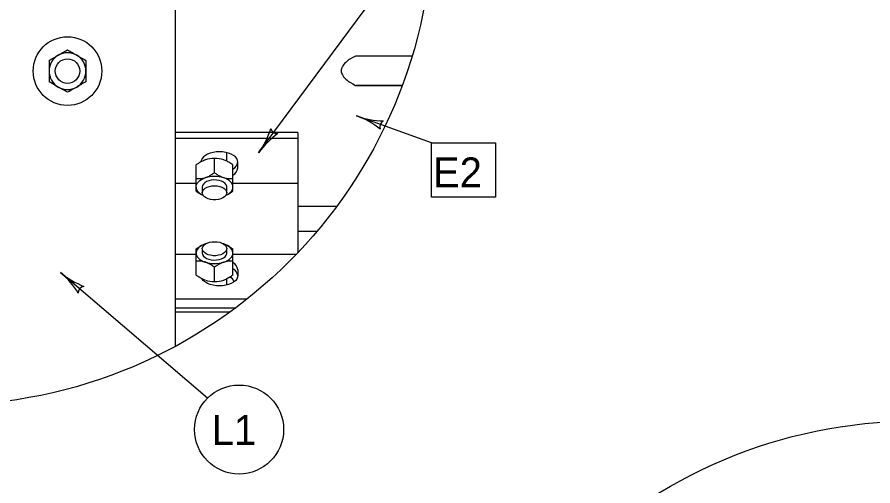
# Model space of a CAD drawing. Extents: x 503 to 668, y 594 to 694.
# Drawn here: x 602.73 to 622.78, y 623.09 to 634.07 of the extents above; entities that cross this region are included whole.
import ezdxf

# ---------------------------------------------------------------- set-up
doc = ezdxf.new("R2010")
doc.units = 0
doc.layers.add('Level 1', color=7, linetype='Continuous')
doc.layers.add('Level 2', color=7, linetype='Continuous')

msp = doc.modelspace()

# ---------------------------------------------------------------- linework, layer by layer
at = {"layer": 'Level 1'}
for centre, radius, start, end in [((611.35, 633.6), 1.958, 250.1979, 268.8666), ((611.35, 633.6), 1.958, 250.1856, 250.1979), ((610.023, 629.916), 1.958, 51.545, 70.1918), ((611.387, 631.506), 0.157, 118.9725, 201.0892), ((606.804, 632.044), 1.958, 324.11, 342.7788), ((609.976, 629.749), 1.958, 125.4571, 144.1039), ((608.827, 631.5), 0.157, 192.8846, 275.0013), ((606.804, 632.044), 1.958, 324.0978, 324.11), ((605.009, 629.588), 1.958, 229.9897, 230.0019), ((605.009, 629.588), 1.958, 230.0019, 248.6707), ((602.492, 626.589), 1.958, 31.3491, 49.9958), ((604.321, 627.61), 0.157, 98.7765, 180.8932)]:
    msp.add_arc(centre, radius, start, end, dxfattribs=at)
at = {"layer": 'Level 2'}
for p, q in [((606.438, 646.357), (606.438, 626.359)), ((608.39, 630.897), (614.695, 639.405)), ((611.986, 633.163), (610.657, 633.163)), ((603.481, 633.058), (603.481, 632.561)), ((604.343, 633.058), (604.343, 632.561)), ((610.657, 632.474), (611.754, 632.474)), ((610.657, 632.474), (610.671, 632.474)), ((611.754, 632.474), (610.671, 632.474)), ((612.442, 631.128), (610.686, 631.758)), ((609.308, 631.374), (606.438, 631.374)), ((609.308, 631.374), (609.308, 628.554)), ((609.308, 631.233), (606.438, 631.233)), ((607.357, 630.426), (607.357, 630.761)), ((607.644, 630.699), (607.644, 630.899)), ((606.926, 629.998), (606.926, 630.61)), ((607.787, 629.998), (607.787, 630.61)), ((607.902, 630.542), (607.902, 630.673)), ((606.926, 630.179), (606.438, 630.179)), ((609.308, 630.179), (607.787, 630.179)), ((607.069, 630.093), (607.069, 629.957)), ((607.644, 629.957), (607.644, 630.093)), ((610.215, 629.634), (609.308, 629.634)), ((609.308, 629.06), (609.761, 629.06)), ((607.151, 628.762), (607.141, 628.759)), ((607.572, 628.759), (607.562, 628.762)), ((606.926, 628.514), (606.438, 628.514)), ((606.926, 628.029), (606.926, 628.641)), ((607.069, 628.648), (607.069, 628.545)), ((607.644, 628.545), (607.644, 628.648)), ((607.787, 628.029), (607.787, 628.641)), ((609.27, 628.514), (607.787, 628.514)), ((607.357, 627.877), (607.357, 628.213)), ((607.902, 628.152), (607.902, 628.021)), ((607.194, 625.147), (603.751, 628.088)), ((607.141, 627.911), (607.067, 627.942)), ((607.644, 627.795), (607.644, 627.941)), ((608.111, 627.461), (606.438, 627.461)), ((606.438, 627.26), (607.85, 627.26)), ((606.438, 627.165), (607.721, 627.165))]:
    msp.add_line(p, q, dxfattribs=at)
for points in [[(603.697, 633.182), (603.787, 633.234), (603.877, 633.286), (603.912, 633.307)], [(604.127, 633.182), (604.172, 633.156), (604.217, 633.13), (604.263, 633.104), (604.307, 633.078), (604.343, 633.058)], [(603.697, 632.436), (603.517, 632.54), (603.481, 632.561)], [(603.912, 632.312), (603.845, 632.351), (603.81, 632.371), (603.775, 632.391), (603.7, 632.434), (603.697, 632.436)], [(604.127, 632.436), (604.083, 632.41), (604.038, 632.384), (603.992, 632.358), (603.948, 632.332), (603.93, 632.322), (603.912, 632.312)], [(607.902, 630.673), (607.895, 630.716), (607.876, 630.758), (607.844, 630.797), (607.801, 630.832), (607.748, 630.862), (607.687, 630.887), (607.619, 630.905), (607.546, 630.916), (607.471, 630.92), (607.397, 630.916), (607.324, 630.905), (607.256, 630.887), (607.195, 630.862), (607.142, 630.832), (607.098, 630.797), (607.067, 630.758), (607.047, 630.716), (607.043, 630.685)], [(606.926, 630.093), (606.929, 630.126), (606.94, 630.157), (606.959, 630.188), (606.983, 630.217), (607.015, 630.244), (607.052, 630.268), (607.094, 630.289), (607.141, 630.307)], [(607.787, 630.093), (607.784, 630.126), (607.773, 630.157), (607.755, 630.188), (607.73, 630.217), (607.698, 630.244), (607.661, 630.268), (607.619, 630.289), (607.572, 630.307)], [(607.644, 630.093), (607.642, 630.111), (607.629, 630.146), (607.602, 630.178), (607.565, 630.207), (607.518, 630.23), (607.463, 630.246), (607.403, 630.256), (607.341, 630.258), (607.28, 630.252), (607.222, 630.239), (607.171, 630.219), (607.128, 630.193), (607.096, 630.162), (607.076, 630.129), (607.069, 630.093)], [(607.295, 630.118), (607.357, 630.122), (607.418, 630.118), (607.477, 630.107), (607.53, 630.088), (607.575, 630.064), (607.61, 630.034), (607.633, 630.001), (607.643, 629.966), (607.64, 629.931), (607.623, 629.896), (607.594, 629.865), (607.554, 629.838), (607.505, 629.816), (607.448, 629.801), (607.388, 629.793), (607.325, 629.793), (607.265, 629.801), (607.209, 629.816), (607.159, 629.838), (607.119, 629.865), (607.09, 629.896), (607.073, 629.931), (607.07, 629.966), (607.08, 630.001), (607.103, 630.034), (607.138, 630.064), (607.183, 630.088), (607.236, 630.107), (607.295, 630.118)], [(606.926, 630.093), (606.929, 630.061), (606.94, 630.029), (606.959, 629.999), (606.983, 629.97), (607.015, 629.943), (607.052, 629.919), (607.087, 629.901)], [(607.626, 629.901), (607.661, 629.919), (607.698, 629.943), (607.73, 629.97), (607.755, 629.999), (607.773, 630.029), (607.784, 630.061), (607.787, 630.093)], [(607.141, 628.759), (607.094, 628.741), (607.052, 628.72), (607.015, 628.696), (606.983, 628.669), (606.959, 628.64), (606.94, 628.609), (606.929, 628.578), (606.926, 628.545)], [(607.295, 628.808), (607.357, 628.812), (607.418, 628.808), (607.477, 628.797), (607.53, 628.779), (607.575, 628.754), (607.61, 628.725), (607.633, 628.692), (607.643, 628.657), (607.64, 628.621), (607.623, 628.587), (607.594, 628.555), (607.554, 628.528), (607.505, 628.507), (607.448, 628.492), (607.388, 628.484), (607.325, 628.484), (607.265, 628.492), (607.209, 628.507), (607.159, 628.528), (607.119, 628.555), (607.09, 628.587), (607.073, 628.621), (607.07, 628.657), (607.08, 628.692), (607.103, 628.725), (607.138, 628.754), (607.183, 628.779), (607.236, 628.797), (607.295, 628.808)], [(607.787, 628.545), (607.784, 628.578), (607.773, 628.609), (607.755, 628.64), (607.73, 628.669), (607.698, 628.696), (607.661, 628.72), (607.619, 628.741), (607.572, 628.759)], [(606.926, 628.545), (606.929, 628.513), (606.94, 628.481), (606.959, 628.451), (606.983, 628.422), (607.015, 628.395), (607.052, 628.371), (607.094, 628.349), (607.141, 628.331)], [(607.069, 628.545), (607.076, 628.51), (607.096, 628.476), (607.128, 628.446), (607.171, 628.42), (607.222, 628.4), (607.28, 628.387), (607.341, 628.381), (607.403, 628.383), (607.463, 628.392), (607.518, 628.409), (607.565, 628.432), (607.602, 628.46), (607.629, 628.493), (607.642, 628.528), (607.644, 628.545)], [(607.572, 628.331), (607.619, 628.349), (607.661, 628.371), (607.698, 628.395), (607.73, 628.422), (607.755, 628.451), (607.773, 628.481), (607.784, 628.513), (607.787, 628.545)], [(607.902, 628.021), (607.895, 627.978), (607.876, 627.936), (607.844, 627.897), (607.801, 627.862), (607.748, 627.831), (607.687, 627.807), (607.619, 627.789), (607.546, 627.777), (607.471, 627.774), (607.397, 627.777), (607.324, 627.789), (607.256, 627.807), (607.195, 627.831), (607.142, 627.862), (607.098, 627.897), (607.067, 627.936), (607.062, 627.945)]]:
    msp.add_lwpolyline(points, dxfattribs=at)
msp.add_lwpolyline([(612.442, 631.128), (613.935, 631.128), (613.935, 629.852), (612.442, 629.852)], close=True, dxfattribs=at)
for centre, radius in [((600.971, 636.48), 11.503), ((603.912, 632.809), 0.804), ((603.912, 632.809), 0.287), ((607.931, 624.41), 1.043), ((623.764, 613.104), 11.503)]:
    msp.add_circle(centre, radius, dxfattribs=at)
for centre, radius, start, end in [((603.912, 632.809), 0.431, 120.0001, 239.9999), ((603.912, 632.809), 0.431, 60.0002, 119.9998), ((603.912, 632.809), 0.431, 359.9993, 60.0001), ((603.912, 632.809), 0.431, 299.9999, 0.0001), ((603.912, 632.809), 0.431, 240.0002, 299.9998), ((607.357, 630.049), 0.712, 72.387, 107.613), ((607.689, 630.706), 0.215, 297.3061, 352.5405), ((607.69, 630.563), 0.213, 297.1966, 354.1331), ((607.357, 629.629), 0.712, 72.387, 107.613), ((607.357, 629.01), 0.712, 252.387, 287.613), ((607.69, 628.131), 0.213, 5.8604, 62.8099), ((607.689, 627.988), 0.215, 7.459, 62.6945), ((607.357, 628.589), 0.712, 252.387, 287.613), ((607.677, 627.838), 0.143, 13.9297, 76.238)]:
    msp.add_arc(centre, radius, start, end, dxfattribs=at)
for points in [[(603.481, 633.058), (603.515, 633.078), (603.586, 633.118), (603.658, 633.16), (603.696, 633.182), (603.697, 633.182)], [(603.912, 633.307), (603.946, 633.287), (604.017, 633.246), (604.089, 633.205), (604.127, 633.183), (604.127, 633.182)], [(610.657, 633.163), (610.568, 633.113), (610.447, 633.046), (610.351, 632.924), (610.329, 632.863), (610.323, 632.818), (610.329, 632.774), (610.351, 632.713), (610.447, 632.591), (610.568, 632.524), (610.657, 632.474)], [(604.343, 632.561), (604.309, 632.541), (604.238, 632.5), (604.166, 632.459), (604.128, 632.437), (604.127, 632.436)], [(607.141, 630.728), (607.111, 630.716), (607.048, 630.691), (606.978, 630.647), (606.938, 630.618), (606.926, 630.61)], [(607.787, 630.61), (607.754, 630.633), (607.688, 630.68), (607.612, 630.714), (607.573, 630.728), (607.572, 630.728)], [(607.141, 630.307), (607.111, 630.299), (607.053, 630.283), (606.985, 630.28), (606.943, 630.282), (606.932, 630.283), (606.926, 630.283)], [(607.357, 630.426), (607.323, 630.402), (607.257, 630.356), (607.182, 630.321), (607.142, 630.308), (607.141, 630.307)], [(607.572, 630.307), (607.541, 630.319), (607.478, 630.344), (607.408, 630.388), (607.368, 630.417), (607.357, 630.426)], [(607.787, 630.283), (607.765, 630.282), (607.731, 630.28), (607.685, 630.283), (607.636, 630.289), (607.599, 630.299), (607.573, 630.307), (607.572, 630.307)], [(606.926, 629.998), (606.959, 629.974), (607.009, 629.937), (607.066, 629.912), (607.086, 629.904)], [(607.621, 629.899), (607.635, 629.905), (607.664, 629.918), (607.708, 629.943), (607.749, 629.97), (607.776, 629.989), (607.787, 629.998)], [(606.926, 628.641), (606.959, 628.664), (607.026, 628.711), (607.101, 628.746), (607.14, 628.759), (607.141, 628.759)], [(607.572, 628.759), (607.587, 628.754), (607.618, 628.743), (607.663, 628.721), (607.708, 628.695), (607.749, 628.668), (607.776, 628.649), (607.787, 628.641)], [(607.141, 628.331), (607.111, 628.34), (607.053, 628.356), (606.979, 628.359), (606.938, 628.356), (606.926, 628.356)], [(607.357, 628.213), (607.334, 628.229), (607.301, 628.252), (607.255, 628.28), (607.208, 628.306), (607.169, 628.322), (607.142, 628.331), (607.141, 628.331)], [(607.572, 628.331), (607.557, 628.326), (607.526, 628.315), (607.481, 628.293), (607.436, 628.267), (607.401, 628.244), (607.374, 628.226), (607.362, 628.217), (607.357, 628.213)], [(607.787, 628.356), (607.753, 628.357), (607.682, 628.359), (607.61, 628.344), (607.573, 628.332), (607.572, 628.331)], [(607.067, 627.942), (606.993, 627.984), (606.97, 627.997), (606.943, 628.016), (606.932, 628.025), (606.926, 628.029)], [(607.787, 628.029), (607.765, 628.013), (607.732, 627.99), (607.686, 627.962), (607.638, 627.936), (607.6, 627.92), (607.573, 627.911), (607.572, 627.911)]]:
    msp.add_open_spline(points, degree=3, dxfattribs=at)

# ---------------------------------------------------------------- texts
for s, p in [('E2', (612.475, 630.086)), ('L1', (607.29, 624.05))]:
    msp.add_text(s, height=0.7, dxfattribs=at).set_placement(p)

doc.saveas('drawing.dxf')
